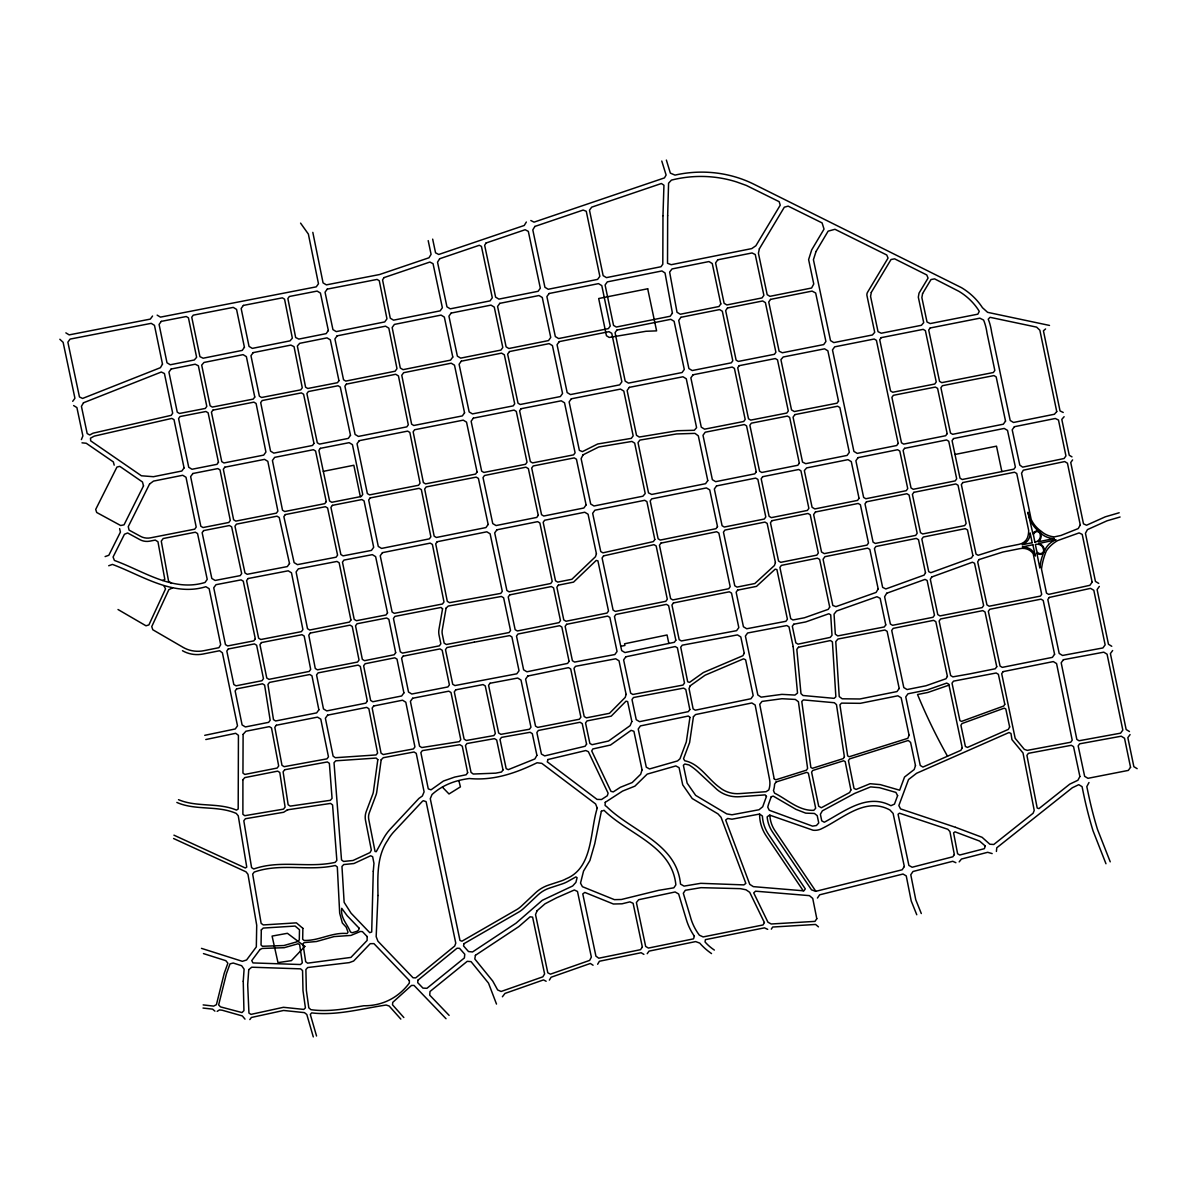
<?xml version="1.0" encoding="UTF-8"?>
<svg xmlns="http://www.w3.org/2000/svg" width="1197" height="1197" viewBox="0 0 1197 1197"><rect width="100%" height="100%" fill="white"/><g stroke="black" fill="none" stroke-linecap="round" stroke-linejoin="round"><path stroke-width="1.5" d="M996.413 851.441L996.772 847.775L1072.332 787.746L1078.766 784.678L1082.073 786.668L1083.883 795.407A481.598 444.282 -7.7 0 0 1093.011 830.748L1105.968 863.755M81.396 439.583L82.892 435.917L76.907 407.593L73.601 405.559M1088.986 782.524L1086.816 786.624L1088.477 794.479A476.9 439.957 -7.7 0 0 1097.469 829.341L1110.232 861.825M597.647 964.258L599.413 961.251L641.143 952.722L643.896 954.383M549.363 980.119L551.114 977.231L590.33 963.465L593.069 965.231M526.351 222.029L524.226 225.47L438.745 254.467L435.558 252.821L432.671 239.131M771.317 929.141L772.693 927.032L815.591 924.458L818.449 926.867M817.431 898.049L819.646 894.817L903.017 874.034L906.249 875.905L911.216 900.952L916.767 914.747M1099.34 586.425L1097.11 589.567L1108.467 644.255L1111.759 646.29M647.203 953.695L649.043 951.121L695.652 941.59L699.736 943.101A66.448 61.301 -7.7 0 0 711.527 953.575M1072.602 459.917L1070.746 462.521L1083.48 523.822L1086.547 525.229L1105.28 516.82L1119.18 512.765M152.558 316.023L150.313 319.105L69.172 334.876L65.865 332.871M249.829 1019.59L251.37 1017.48L283.584 1010.463L304.457 1012.632L306.806 1014.487L313.3 1036.916M72.703 401.324L74.932 398.272L63.127 342.342L59.85 339.26M1112.641 650.525L1110.397 653.577L1126.153 729.512L1129.444 731.547M1130.073 734.599L1127.843 737.636L1133.858 766.664L1137.15 768.669M284.691 769.746L283.105 771.796L288.148 804.758L290.258 806.12L330.342 800.314L332.063 798.384L329.37 763.342L327.394 761.95L285.036 769.686M502.396 996.772L504.999 993.42L543.498 979.909L546.146 981.256M959.171 861.87L961.445 859.042L987.66 852.309L992.163 853.581M1064.118 416.721L1061.799 419.384L1069.235 455.234L1071.973 456.88M1045.58 328.951L1043.425 330.806L1060.048 410.915L1063.235 412.471M217.166 1011.375L219.455 1009.909L222.118 1010.208L242.333 1015.939L244.996 1019.126M287.908 809.591L283.614 812.284L245.385 818.733L243.814 820.753L251.579 867.601L253.719 868.992C280.457 859.566 308.048 868.394 335.115 862.379L336.851 860.419L332.571 804.938L330.581 803.426L287.28 809.845M162.672 580.515L164.827 579.438L157.959 541.762L155.266 540.071L149.879 541.134A14.065 12.972 -7.7 0 1 139.929 539.667L127.63 532.964L124.443 534.266L113.072 557.024L114.418 560.45C143.236 570.834 172.877 592.335 205.016 582.475L207.231 579.378L197.55 533.548L195.35 532.216L163.181 538.53L161.266 541.104L168.553 581.114L171.74 583.463M172.548 587.892L168.837 589.672L151.75 626.585L152.782 629.742L183.156 647.382A28.13 25.945 -7.7 0 0 203.834 650.704L218.916 647.682L220.682 644.689L209.146 588.7L205.884 586.71C172.802 596.884 142.039 575.428 112.443 564.415L108.718 565.747M105.112 556.575L108.837 555.258L120.433 532.067L119.61 528.61M948.997 685.133L927.899 692.45L917.545 694.514A652.694 602.136 -7.7 0 0 947.5 756.22M1120.093 516.999L1107.03 520.8L1087.46 529.598L1085.44 533.278L1095.435 581.428L1098.696 583.373M204.732 735.332L235.27 728.958L237.5 725.846L222.403 652.814L219.575 650.734L203.131 654.011A28.13 25.945 -7.7 0 1 182.468 650.704M205.794 739.537L235.674 733.297L238.427 735.317L238.188 809.037L236.482 810.1C218.034 802.304 196.787 807.481 178.503 799.671M323.325 471.349L353.833 465.259L360.327 496.68M954.997 454.471L996.503 446.167L1001.859 471.573M620.749 646.305L624.894 645.482L624.55 643.791L667.058 634.979L668.839 643.447M474.221 642.161L446.99 647.532L445.493 649.597L452.705 684.235L454.905 685.567L516.805 673.806L519.034 670.739L511.897 636.954L509.698 635.592L474.236 642.191M759.586 814.05L731.951 819.197L727.671 818.479L725.681 820.05L749.786 884.374L753.332 886.633L803.965 890.837L805.297 888.877L768.594 834.474A42.194 38.932 -7.7 0 1 762.399 816.025L759.586 814.05A45.007 41.521 -7.7 0 0 766.2 835.88L803.217 890.763M81.995 442.83L86.259 443.264L113.341 461.907L114.194 465.169M203.161 1004.911L213.665 1006.108L216.418 1004.672L224.228 973.296L227.879 963.181L225.844 960.682L203.46 953.59M203.011 1008.054L212.572 1009.131L214.906 1011.121M1049.5 325.434L987.615 312.342L982.453 307.689A69.052 63.695 -7.7 0 0 961.445 287.639L753.766 184.158A112.009 103.331 -7.7 0 0 675.003 175.106L670.35 173.116L666.37 160.084M201.485 948.368L242.348 961.326L246.582 959.994L256.323 946.902L256.712 925.236L247.959 874.289L245.998 871.82L173.58 838.513M955.341 827.247L900.548 808.903L898.857 805.551L908.538 779.531L916.588 773.277L1009.011 732.519L1010.986 733.477L1011.959 739.641L1023.016 752.973L1034.223 810.414L1033.116 813.242L993.794 844.484L989.844 844.229L982.079 837.287L955.52 827.307M176.842 802.439C195.545 810.743 217.39 805.162 236.258 813.421L238.248 815.8L246.747 867.077L245.37 868.02L173.939 835.162M955.894 862.708L952.737 861.286L913.012 871.491L910.782 874.738L915.75 899.725L921.301 913.535M767.696 929.351L764.449 927.855L705.407 939.645L705.033 941.964A50.813 46.878 -7.7 0 0 714.355 950.074M530.825 220.502L534.012 222.148L664.44 177.904L666.116 175.046L661.776 161.026M774.235 778.948L775.821 779.801L806.434 770.18L807.601 768.474L798.414 701.726L795.317 699.437L782 698.719L762.025 701.397L759.736 704.315L774.16 778.634M118.009 609.512L145.989 625.792L148.892 624.924L165.545 588.894L163.944 585.827M157.151 315.125L160.443 317.13L316.247 286.846L318.477 283.764L308.377 234.088L300.567 223.121M442.426 787.162L449.01 793.97L460.411 786.878L458.87 780.653M449.114 1015.37L429.723 995.156L430.007 991.505L467.264 961.311L471.064 961.64L488.526 983.156L496.501 1004.074M446.017 1018.722L414.057 985.43L411.529 985.43L392.766 1002.338L392.496 1004.777L403.838 1017.525M400.83 1019.096L389.19 1006.034L386.167 1005.031C361.539 1008.652 336.716 1015.864 311.669 1012.886L310.292 1014.398L316.547 1036.004M815.845 891.301L774.983 830.718A34.698 32.005 -7.7 0 1 769.866 815.172M793.207 646.739L789.003 626.869L786.803 625.537L747.616 632.989L745.402 636.056L757.836 694.978L761.172 697.148L781.88 694.365L794.943 695.068L797.531 693.063L793.177 646.575M428.197 240.627L431.085 254.333L428.975 257.774L379.569 274.532L326.377 284.871L323.07 282.881L312.821 232.368M373.284 871.251L371.698 931.984L369.738 932.658L351.065 913.191L344.138 902.343L341.968 866.448L343.734 864.548L353.908 863.531L370.621 855.765L372.641 856.678L373.958 863.351L373.284 871.251M242.916 779.711L242.886 814.274L244.742 815.696L283.509 809.142L285.095 807.122L279.799 772.484L277.689 771.137L244.772 777.616L242.916 779.711M243.111 734.389L242.946 773.067L244.787 774.444L277.15 768.055L278.677 766.005L271.51 727.956L269.34 726.624L245.879 731.247L243.111 734.389M367.15 936.548L367.12 940.438L350.93 957.405L307.584 963.166L305.684 961.715L302.961 943.999L304.098 942.608L316.517 941.515L334.023 936.593L350.945 935.426L360.387 931.475L362.407 931.61L367.15 936.548M261.305 929.919L261.036 944.987L262.412 946.273L283.854 945.54L297.933 941.53L299.295 939.854L299.489 929.755L295.12 926.059L263.205 928.064L261.305 929.919M302.871 928.348L302.676 939.256L304.053 940.438C318.986 940.962 331.973 932.089 347.07 933.525L348.028 932.209L346.202 927.181L342.342 923.007L339.679 913.131L337.315 866.972L335.34 865.476C308.362 871.536 280.876 862.693 254.228 872.059L252.672 874.094L261.141 923.351L263.31 924.937L296.392 922.857L302.871 928.348M662.973 215.669L662.809 264.208L660.983 266.736L606.445 277.629L603.153 275.639L589.478 210.178L591.692 207.156L661.387 183.515L663.946 185.221L662.973 215.669M667.657 215.684L667.522 263.28L671.203 264.702L751.746 248.602L755.876 245.759L780.235 205.181L779.157 201.68L746.315 185.43L736.364 181.869A110.992 102.403 -7.7 0 0 671.427 180.119L668.584 183.186L667.657 215.684M409.374 980.552L409.314 983.111C398.242 997.819 382.337 1005.944 363.783 1005.764C346.367 1008.682 328.591 1012.138 310.906 1009.684L308.811 1007.829L306.357 990.368L305.893 969.525L307.704 967.52L349.255 962.627L353.639 961.026L370.217 943.67L373.943 943.625L409.374 980.552M243.245 981.256L243.934 1010.627L242.003 1012.572L220.532 1006.886L218.647 1004.926L226.398 973.804L230.004 963.854L233.235 963.031L241.644 965.71L244.098 969.151L243.245 981.256M377.968 895.491L376.172 936.653L377.908 941.171L413.04 977.769L415.688 977.889L454.71 946.019L455.773 943.161L426.102 801.646L423.319 800.703L422.257 801.466L394.845 830.748A46.878 43.257 -7.7 0 0 387.633 840.429C376.606 856.498 377.743 876.922 377.968 895.491M605.248 802.334L605.083 805.461L606.789 806.748C632.046 831.571 676.769 843.376 680.509 884.089L684.041 886.109L700.739 883.326L743.861 884.897L745.836 883.416L721.058 817.297L717.961 813.87L692.225 798.534L682.709 784.843L679.088 767.696L675.856 765.93L647.203 774.115L634.889 786.16L622.575 791.082L605.248 802.334M248.752 969.645L247.689 984.697L248.946 1013.066L250.966 1014.383L283.45 1007.305L303.799 1009.415L305.415 1007.904L302.991 990.667L302.557 970.587L300.627 968.852L251.729 967.206L248.752 969.645M417.903 980.208L417.708 982.647L422.96 988.109L426.94 988.303L464.391 957.944L464.765 954.233L459.528 948.308L457.015 948.233L417.903 980.208M359.025 928.079L358.846 929.874L357.095 931.221L352.202 932.762L350.422 931.954C347.369 924.039 340.247 917.934 341.729 908.328L347.235 915.795L359.025 928.079M377.818 759.661L373.404 791.771A14.065 12.972 -7.7 0 1 372.746 794.269L366.252 811.476A18.748 17.297 -7.7 0 0 365.504 820.334L371.354 850.109L370.008 852.593L353.01 860.493L343.509 861.436L341.504 859.895L334.023 762.669L335.759 760.813L376.172 758.06L377.818 759.661M381.185 759.781L376.756 792.025A18.748 17.297 -7.7 0 1 375.888 795.362L369.319 812.763A14.065 12.972 -7.7 0 0 368.751 819.391L375.065 851.501L376.262 851.651L383.474 838.528A51.576 47.581 -7.7 0 1 391.404 827.875L418.935 798.414L422.361 795.99L424.097 791.845L416.242 753.362L414.057 752L383.249 757.716L381.185 759.781M689.936 717.377L686.315 741.916L679.971 758.778L677.547 760.933L649.522 768.953L646.29 767.187L638.225 729.018L640.44 725.906L688.35 716.045L689.936 717.377M693.437 716.659L689.607 742.589L683.547 758.689L684.729 760.753C699.572 763.641 707.846 778.993 719.457 787.327A27.187 25.092 -7.7 0 0 739.462 793.611L766.08 791.696L768.803 789.915A23.446 21.621 -7.7 0 0 769.566 779.501L755.157 705.003L751.836 702.968L695.532 714.564L693.437 716.659M475.404 955.326L474.805 958.962L492.76 981.091L497.653 989.949L501.124 991.475L542.84 976.827L544.605 973.939L532.605 917.126L530.091 916.812L518.87 926.568L475.404 955.326M871.281 292.412L870.578 296.437L878.029 331.659L881.231 333.23L921.391 325.3L923.71 322.636L918.323 297.17L919.027 293.145L928.064 278.093L926.762 274.951L894.623 258.836L891.032 259.51L871.281 292.412M922.573 293.594L921.87 297.634L927.017 321.993L930.219 323.564L977.859 314.168L979.251 311.37L978.114 309.514A64.354 59.371 -7.7 0 0 958.857 291.305L934.588 278.871L931.012 279.544L922.573 293.594M442.561 608.809L438.985 629.203A18.748 17.297 -7.7 0 0 439.075 635.263L440.855 643.806L439.359 645.856L402.461 653.113L400.277 651.781L393.454 618.445L394.95 616.395L441.035 607.448L442.561 608.809M446.092 608.121L442.277 629.861A14.065 12.972 -7.7 0 0 442.336 634.395L444.162 643.148L446.346 644.495L509.054 632.555L510.535 630.52L503.638 597.812L501.423 596.45L448.247 606.071L446.092 608.121M463.972 943.67L463.538 945.929L468.506 951.555L472.531 951.959L515.982 923.216L542.286 900.309L572.66 885.975L575.907 882.384L577.089 877.7L575.907 876.907L567.842 881.426A30.568 28.204 -7.7 0 1 562.246 883.895L549.722 888.009A30.374 28.025 -7.7 0 0 537.947 894.967L523.867 908.209A30.568 28.204 -7.7 0 1 518.825 912.039L463.972 943.67M597.243 808.155C589.867 831.257 593.278 867.735 566.151 878.763A27.187 25.092 -7.7 0 1 561.169 880.962L548.66 885.077A33.755 31.137 -7.7 0 0 535.568 892.797L521.488 906.039A27.187 25.092 -7.7 0 1 517.044 909.436L461.937 941.201L459.977 940.438L430.277 798.683L432.012 794.539C442.411 785.023 455.578 780.22 469.404 778.514C493.463 780.863 515.757 773.142 537.049 762.758L541.792 763.342L595.612 803.965L597.243 808.155M601.358 811.267L594.759 843.705L589.912 860.523L583.552 871.072L580.515 883.117L582.415 886.693L614.405 899.65L621.423 899.486L658.604 890.344L673.836 887.815L675.856 884.852C671.996 845.71 628.23 834.384 604.036 810.324L601.358 811.267M759.362 248.811L758.419 253.21L767.187 294.686L769.925 296.332L811.596 288.013L813.765 283.988L808.618 259.584L811.671 249.934L824.03 229.121L822.1 222.911L788.15 206.123L784.319 207.201L759.362 248.811M547.882 759.541L547.313 761.861L597.049 799.401L601.522 799.506L607.313 795.751L608.106 793.177L588.37 751.701L585.797 750.534L547.882 759.541M626.121 694.425L625.208 697.417L609.497 713.307L586.38 717.856L584.196 716.524L574.006 668.345L575.503 666.31L615.722 658.784L619.029 660.819L626.121 694.425M642.056 769.851L640.649 774.294L632.196 782.554L620.345 787.297L613.238 791.905L610.949 791.337L591.722 750.953L592.814 748.963L610.515 745.028L631.118 730.35L633.916 731.277L642.056 769.851M816.01 251.535L813.421 259.704L830.509 340.591L833.8 342.596L872.404 334.98L874.708 332.317L866.987 295.719A5.626 5.192 -7.7 0 1 867.601 292.173L888.054 258.088L886.738 254.991L834.967 229.285L828.129 231.156L816.01 251.535M694.365 936.189L693.527 938.852L648.4 948.069L645.662 946.423L636.385 902.493L638.659 899.71L675.123 891.974L678.654 894.009L686.375 919.7A67.002 61.81 -7.7 0 0 694.365 936.189M915.481 765.586L914.209 769.521L904.543 777.033L899.65 790.2L880.274 784.619L870.114 783.706L856.109 789.436L854.03 788.449L848.449 760.604L849.526 758.913L908.269 740.464L910.603 742.439L915.481 765.586M596.42 553.777L595.463 556.725L571.897 579.273L557.712 582.101L555.513 580.784L543.169 522.311L544.65 520.246L584.764 512.241L588.071 514.231L596.42 553.777M775.417 562.56L774.444 565.493L754.843 583.523L736.978 587.099L734.778 585.767L723.452 532.141L724.933 530.076L764.958 522.087L767.157 523.403L775.417 562.56M985.296 846.025L984.368 848.688L959.755 855.017L957.615 853.775L953.59 832.873L954.982 831.825L979.565 841.057L985.296 846.025M766.454 796.409L762.713 806.748L759.048 809.741L731.995 814.783L726.744 813.9L695.652 795.377L687.138 783.122L683.367 765.287L684.819 764L689.023 764.958A62.154 57.336 -7.7 0 1 697.701 771.556L717.093 789.601A30.568 28.204 -7.7 0 0 739.656 796.723L765.182 794.883L766.454 796.409M771.242 796.753L768.998 802.948A37.511 34.593 -7.7 0 0 767.771 807.197L769.282 810.264L812.539 826.139L816.399 825.526L818.748 822.967L817.222 815.666L814.454 813.466L805.701 813.137L795.915 809.337L773.187 796.08L771.242 796.753M897.615 795.646L894.473 804.1L890.927 805.701C867.152 792.953 844.618 811.357 824.299 822.234L821.741 820.828L820.379 814.259L822.384 810.818L854.568 793.446L870.608 786.893L879.526 787.701L895.88 792.399L897.615 795.646M909.077 735.227L907.82 738.325L849.182 756.758L847.656 755.891L839.92 704.809L841.536 703.118L860.239 703.327L897.87 695.801L901.161 697.791L909.077 735.227M537.139 910.678L535.523 914.598L547.807 972.802L550.47 974.149L589.672 960.383L591.348 957.076L577.493 891.481L574.351 889.984L556.515 897.825L545.024 903.81L537.139 910.678M631.851 721.507L630.131 725.636L608.525 741.033L592.051 744.699L589.867 743.412L585.542 722.958L587.024 720.908L611.218 716.15L626.001 701.173L627.632 701.577L631.851 721.507M690.205 685.791L689.038 688.559L693.123 708.878L695.307 710.195L750.968 698.734L753.182 695.622L745.626 659.801L743.546 658.829L705.078 675.213L690.205 685.791M143.505 485.892L124.039 524.84L120.658 525.513L96.703 512.481L95.7 509.413L116.947 467.054L119.79 466.351L142.473 481.987L143.505 485.892M149.565 484.022L128.259 526.635L129.067 530.106L140.573 536.361A14.065 12.972 -7.7 0 0 150.523 537.842L194.722 529.164L196.203 527.114L185.999 477.259L182.722 475.269L153.5 481.104L149.565 484.022M850.902 789.975L849.616 792.549L821.322 807.751L818.703 806.239L811.611 772.185L812.688 770.494L843.616 760.768L845.202 761.621L850.902 789.975M583.059 454.83L581.114 458.616L590.69 503.997L593.981 505.987L642.894 496.216L645.213 493.538L634.694 443.159L631.941 441.424L598.739 446.99L583.059 454.83M1079.889 776.509L1077.913 780.249L1069.759 784.14L1038.966 808.603L1037.201 808.05L1026.921 755.367L1028.432 753.317L1071.345 745.297L1073.544 746.644L1079.889 776.509M1009.655 726.953L1008.323 729.407L967.46 747.422L965.395 746.479L960.922 725.307L961.984 723.557L1004.208 708.16L1005.794 708.938L1009.655 726.953M962.238 747.871L960.892 750.31L922.917 767.068L920.254 765.467L905.755 696.878L907.984 693.781L927.166 689.951L946.677 683.098L948.787 684.175L962.238 747.871M764.389 922.543L763.043 924.952L703.133 936.922L699.377 935.186A61.316 56.573 -7.7 0 1 690.31 916.498L683.307 893.231L685.327 890.284L701.008 887.665L740.419 888.653L746.015 889.79L749.696 892.304L764.389 922.543M744.25 653.293L742.888 655.717L703.372 672.534L689.517 682.395L687.677 681.766L680.734 647.233L682.23 645.183L737.487 634.904L740.793 636.924L744.25 653.293M536.914 755.367L534.85 758.958L508.276 769.656L506.181 768.654L500.002 739.402L501.498 737.382L530.121 732.295L532.321 733.656L536.914 755.367M1080.278 525.004L1078.198 528.58L1060.961 535.463L1054.228 536.899A22.384 20.648 -7.7 0 1 1041.255 531.318A32.484 29.97 -7.7 0 1 1031.186 519.468L1021.55 473.204L1023.3 470.197L1064.717 461.563L1067.455 463.209L1080.278 525.004M83.491 402.776L81.426 406.337L87.186 433.568L89.745 434.99L93.067 433.179L171.216 415.344L172.682 413.204L164.438 373.524L161.311 372.013L83.491 402.776M162.493 364.127L160.413 367.688L82.578 398.451L79.451 396.94L67.87 342.177L70.099 339.095L151.196 323.34L154.473 325.345L162.493 364.127M972.907 555.588L971.515 557.922L930.817 572.69L928.707 571.627L921.84 539.084L923.321 537.019L965.291 528.64L967.49 529.957L972.907 555.588M1004.792 704.255L1003.759 706.006L961.52 721.402L959.934 720.624L952.019 683.158L953.515 681.138L996.173 672.998L998.388 674.33L1004.792 704.255M886.708 593.248L884.613 596.734L890.373 623.981L892.558 625.313L932.987 617.293L934.468 615.243L927.121 580.47L925.012 579.408L886.708 593.248M925.505 572.794L924.099 575.114L885.81 588.954L882.638 587.368L874.438 548.555L875.92 546.49L916.333 538.411L918.518 539.742L925.505 572.794M931.73 576.984L930.323 579.303L937.775 614.585L939.974 615.916L982.168 607.597L983.635 605.547L974.538 563.263L972.428 562.216L931.73 576.984M829.701 607.014L828.294 609.333L804.429 617.772L792.908 619.971L790.708 618.625L779.905 567.438L781.387 565.373L817.476 558.161L819.661 559.493L829.701 607.014M878.179 588.954L876.069 592.44L835.91 606.64L832.828 605.458L823.072 559.253L824.913 556.68L867.645 548.151L869.845 549.468L878.179 588.954M947.396 676.425L945.989 678.744L925.909 685.791L907.087 689.547L903.795 687.557L891.72 630.415L893.201 628.365L933.63 620.345L935.83 621.677L947.396 676.425M439.658 258.732L437.533 262.173L446.96 306.851L450.267 308.841L490.082 300.881L492.296 297.799L481.433 246.373L479.309 245.28L439.658 258.732M486.072 242.991L484.65 245.28L495.603 297.125L498.895 299.115L538.111 291.29L540.326 288.193L528.326 231.38L525.139 229.734L486.072 242.991M534.909 226.428L532.8 229.869L544.919 287.28L548.211 289.27L597.617 279.395L599.847 276.312L586.261 211.27L583.163 210.059L534.909 226.428M383.983 277.614L382.561 279.918L390.267 318.178L393.544 320.168L440.152 310.861L442.366 307.764L433.06 263.699L429.873 262.053L383.983 277.614M979.101 559.538L977.68 561.797L986.941 604.889L989.156 606.221L1040.402 596.106L1041.689 594.34L1033.206 553.732A12.583 11.611 -7.7 0 0 1019.844 548.645L1002.951 551.997L979.101 559.538M844.394 756.908L843.242 758.614L812.389 768.309L810.863 767.457L801.781 701.457L803.411 699.901L834.354 702.729L836.479 704.614L844.394 756.908M816.803 918.698L814.977 921.376L771.227 923.994L767.935 922.184L753.721 892.902L755.561 891.181L809.426 895.64L812.733 898.423L816.803 918.698M904.333 866.568L902.149 869.785L815.711 891.346L811.506 889.835L772.589 832.124A37.511 34.593 -7.7 0 1 767.142 816.833L769.611 815.082L813.107 830.239A14.065 12.972 -7.7 0 0 822.219 828.414C843.167 818.254 865.536 796.663 889.955 810.01L893.112 813.421L904.333 866.568M954.338 854.613L952.842 856.783L912.144 867.241L908.882 865.401L898.079 814.289L899.471 813.182L947.829 829.282L949.909 831.556L954.338 854.613M603.572 555.872L602.091 557.982L613.103 610.081L615.303 611.398L665.801 601.313L667.298 599.248L656.165 545.952L653.981 544.665L603.572 555.872M586.575 744.145L585.109 746.255L544.68 755.891L541.418 754.035L536.869 732.519L538.351 730.469L580.036 722.27L582.236 723.601L586.575 744.145M776.105 781.985L774.594 784.155A28.13 25.945 -7.7 0 1 773.471 790.529L774.549 793.132C787.252 799.416 798.803 810.997 813.795 810.324L815.681 808.289L808.379 773.202L806.778 772.349L776.105 781.985M654.819 539.518L653.338 541.613L602.929 552.834L600.744 551.548L592.665 513.304L594.879 510.221L644.704 500.301L646.904 501.633L654.819 539.518M660.924 543.124L659.457 545.219L670.604 598.59L672.789 599.921L728.704 588.744L730.185 586.68L718.858 533.054L716.659 531.737L660.924 543.124M1049.305 597.438L1047.824 599.532L1059.195 653.442L1062.532 655.462L1102.916 647.936L1105.145 644.884L1093.819 590.301L1090.542 588.355L1049.305 597.438M1092.128 582.161L1089.913 585.303L1048.662 594.385L1046.477 593.099L1041.495 569.084A76.324 70.414 -7.7 0 1 1046.402 550.8A33.486 30.898 -7.7 0 1 1057.594 540.595L1079.096 532.904L1082.223 534.401L1092.128 582.161M1054.587 654.28L1052.387 657.362L1002.263 667.372L1000.064 666.056L988.333 611.323L989.814 609.258L1041.046 599.158L1043.23 600.49L1054.587 654.28M285.32 514.575L283.854 516.625L294.118 562.62L297.44 564.625L336.073 557.203L337.569 555.154L327.619 508.037L325.419 506.705L285.32 514.575M625.836 656.794L623.622 659.891L630.639 693.123L632.839 694.469L682.993 685.073L684.489 683.023L677.412 647.861L675.243 646.545L625.836 656.794M527.817 676.021L525.603 679.118L535.523 726.085L537.707 727.417L579.393 719.232L580.874 717.168L570.7 668.958L568.5 667.642L527.817 676.021M569.084 661.343L567.602 663.407L526.919 671.786L523.628 669.811L516.505 636.086L517.987 634.021L559.642 625.702L561.842 627.033L569.084 661.343M675.841 640.23L674.36 642.295L624.939 652.56L621.662 650.584L614.465 616.515L615.946 614.45L666.445 604.365L668.629 605.682L675.841 640.23M642.355 947.096L640.5 949.685L598.769 958.213L595.926 956.134L582.789 893.935L584.809 892.423L613.388 904.004L622.006 903.81L629.921 901.865L633.108 903.301L642.355 947.096M1014.413 426.701L1012.198 429.798L1019.799 465.079L1022.642 467.144L1064.088 458.511L1065.943 455.922L1058.492 420.057L1055.305 418.486L1014.413 426.701M328.352 330.552L326.138 333.634L298.831 339.095L295.659 337.524L287.864 298.532L289.36 296.482L317.145 291.08L320.437 293.085L328.352 330.552M337.135 335.848L334.921 338.946L343.539 379.763L345.738 381.095L395.115 371.22L396.985 368.646L388.83 328.173L385.569 326.183L337.135 335.848M451.149 313.075L448.935 316.158L457.374 356.137L460.665 358.127L500.945 350.078L502.8 347.504L494.271 307.105L490.979 305.115L451.149 313.075M289.509 563.518L287.325 566.57L247.195 574.291L244.981 572.944L234.971 526.216L236.437 524.151L277.031 516.191L279.245 517.523L289.509 563.518M452.78 357.05L450.566 360.147L403.03 369.649L400.292 367.988L392.152 327.514L394.397 324.417L441.05 315.095L444.341 317.085L452.78 357.05M499.792 303.35L497.578 306.447L506.107 346.846L508.86 348.507L548.51 340.576L550.74 337.479L542.286 297.514L538.994 295.524L499.792 303.35M461.309 361.18L459.094 364.262L469.164 411.918L472.456 413.908L513.214 405.873L514.695 403.808L504.341 354.791L501.588 353.13L461.309 361.18M549.109 293.504L546.894 296.587L555.333 336.566L558.625 338.556L608.375 328.621L610.231 326.048L601.792 285.619L598.5 283.629L549.109 293.504M509.503 351.544L507.648 354.132L518.002 403.165L520.201 404.496L560.346 396.566L562.56 393.484L552.445 345.619L549.154 343.629L509.503 351.544M382.456 552.655L380.227 555.752L392.107 612.011L394.307 613.343L442.471 604.006L443.982 601.941L432.401 544.44L430.217 543.124L382.456 552.655M559.268 341.609L557.054 344.691L567.154 392.571L570.46 394.576L619.642 384.865L621.871 381.783L611.757 333.32L609.019 331.674L559.268 341.609M488.152 524.481L485.922 527.578L436.351 537.483L434.167 536.151L424.666 489.004L426.162 486.94L476.226 477.124L478.426 478.456L488.152 524.481M496.935 529.792L494.705 532.874L506.885 590.495L509.069 591.827L550.725 583.508L552.206 581.443L539.862 522.969L537.662 521.653L496.935 529.792M672.415 313.18L670.185 316.262L616.275 327.035L613.537 325.375L605.098 284.961L607.328 281.864L661.926 270.956L665.038 272.976L672.415 313.18M717.796 259.794L715.582 262.891L724.11 303.29L726.848 304.951L762.025 297.918L763.881 295.345L755.247 254.527L752.045 252.956L717.796 259.794M538.246 515.353L536.765 517.418L496.037 525.558L492.745 523.568L483.019 477.558L484.501 475.508L525.947 467.174L528.386 468.655L538.246 515.353M680.943 317.295L678.729 320.392L688.888 368.541L692.195 370.546L731.322 362.826L732.803 360.761L722.33 311.235L719.592 309.574L680.943 317.295M509.713 594.879L508.231 596.929L515.144 629.652L517.343 630.969L558.999 622.649L560.48 620.585L553.568 587.877L551.368 586.545L509.713 594.879M720.803 303.948L718.948 306.522L680.3 314.242L677.008 312.252L669.632 272.063L672.041 268.936L708.968 261.559L712.26 263.549L720.803 303.948M727.492 307.988L725.651 310.577L736.11 360.117L738.31 361.434L774.414 354.312L775.895 352.262L765.407 302.632L762.669 300.971L727.492 307.988M586.096 504.91L583.882 508.007L543.752 516.027L541.553 514.695L531.692 468.012L533.189 465.962L574.246 457.897L576.445 459.229L586.096 504.91M558.356 585.153L556.874 587.218L563.787 619.926L565.986 621.258L607.029 613.059L608.51 610.994L597.916 560.854L596.241 560.42L573.558 582.116L558.356 585.153M770.569 299.385L768.728 301.958L779.112 351.185L782.329 352.756L823.686 344.586L825.915 341.504L815.681 293.026L812.09 291.095L770.569 299.385M566.63 624.31L565.149 626.36L572.405 660.714L574.605 662.076L614.824 654.55L617.053 651.497L609.857 617.428L607.672 616.111L566.63 624.31M467.653 772.678L466.172 774.758L454.695 777.077L443.474 781.013L431.04 789.825L428.272 788.883L420.865 752.584L422.376 750.609L459.917 744.714L462.281 746.21L467.653 772.678M707.771 480.596L705.557 483.693L651.722 494.451L648.52 492.88L638.016 442.606L639.886 440.092L676.529 433.957L694.978 433.374L698.315 435.843L707.771 480.596M503.009 769.94L501.528 772.005L495.767 773.157L473.264 774.025L471.049 772.409L465.453 745.551L466.95 743.532L494.481 738.639L496.68 740L503.009 769.94M716.554 485.907L714.34 489.004L722.09 525.707L724.29 527.039L764.314 519.034L765.796 516.969L757.866 479.413L755.666 478.097L716.554 485.907M794.913 414.596L793.057 417.169L802.544 462.102L805.746 463.673L847.102 455.414L849.316 452.316L839.86 407.564L837.676 406.232L794.913 414.596M756.25 471.798L754.768 473.862L715.656 481.673L712.365 479.683L702.998 435.289L705.213 432.222L744.354 424.546L746.554 425.878L756.25 471.798M717.497 526.62L716.015 528.685L660.295 540.071L658.111 538.785L650.195 500.93L651.692 498.865L706.439 487.927L709.746 489.917L717.497 526.62M762.654 476.69L761.172 478.755L769.102 516.311L771.302 517.643L807.391 510.431L808.873 508.366L800.943 470.81L798.743 469.493L762.654 476.69M799.327 463.194L797.845 465.259L761.756 472.471L759.556 471.139L749.861 425.219L751.342 423.169L787.461 416.077L789.661 417.409L799.327 463.194M771.945 520.695L770.464 522.745L778.544 561.004L780.743 562.336L816.833 555.124L818.314 553.059L810.234 514.8L808.035 513.483L771.945 520.695M737.621 590.136L736.14 592.201L743.427 626.749L746.733 628.754L785.905 621.303L787.402 619.253L776.913 569.592L775.207 569.144L756.474 586.38L737.621 590.136M815.471 511.987L813.631 514.56L821.531 551.982L824.269 553.627L867.002 545.099L868.483 543.034L860.404 504.775L858.204 503.458L815.471 511.987M858.099 457.628L855.885 460.71L863.636 497.428L865.835 498.745L906.249 490.68L907.73 488.615L899.8 451.06L897.6 449.728L858.099 457.628M898.184 443.444L896.703 445.508L857.217 453.394L853.91 451.404L832.484 349.913L834.698 346.831L874.214 339.02L876.413 340.352L898.184 443.444M859.042 498.341L857.561 500.406L814.828 508.934L812.09 507.289L804.339 470.571L806.643 467.907L848 459.648L851.291 461.638L859.042 498.341M904.588 448.336L903.107 450.401L911.037 487.957L913.236 489.289L955.206 480.895L956.687 478.83L948.757 441.274L946.573 439.957L904.588 448.336M866.478 501.797L864.997 503.862L873.077 542.121L875.276 543.438L915.69 535.373L917.171 533.308L909.092 495.049L906.892 493.733L866.478 501.797M947.156 433.658L945.675 435.723L903.69 444.102L901.491 442.785L891.9 397.359L893.381 395.309L935.396 387.065L937.595 388.397L947.156 433.658M913.88 492.326L912.398 494.391L920.478 532.65L922.678 533.967L964.647 525.588L966.129 523.523L958.049 485.264L955.849 483.947L913.88 492.326M953.545 438.551L952.064 440.616L960.009 478.172L962.193 479.503L1013.904 469.164L1015.385 467.114L1007.53 430.411L1004.238 428.436L953.545 438.551M1005.54 421.105L1003.325 424.202L952.662 434.316L950.463 433L940.902 387.753L942.383 385.703L993.974 375.574L996.173 376.905L1005.54 421.105M962.837 482.541L961.356 484.605L976.049 554.151L978.188 555.273L1001.784 547.807L1018.991 544.336A11.087 10.219 -7.7 0 0 1028.103 535.613A33.561 30.972 -7.7 0 0 1028.687 530.525L1016.762 473.533L1014.562 472.217L962.837 482.541M899.201 688.484L896.972 691.567L859.865 698.988L842.179 698.794L839.232 696.594L835.775 641.622L837.945 639.033L884.927 630.011L887.127 631.343L899.201 688.484M996.757 666.714L995.276 668.764L969.51 673.926L952.842 676.859L950.642 675.497L939.136 621.019L940.618 618.969L982.812 610.635L985.026 611.966L996.757 666.714M1003.161 671.607L1001.694 673.672L1015.176 738.325L1024.318 749.352L1027.28 750.369L1070.716 742.245L1072.213 740.195L1056.577 663.587L1053.3 661.582L1003.161 671.607M171.156 369.02L168.927 372.102L177.246 412.142L179.43 413.474L205.3 408.446L206.797 406.396L198.373 365.788L195.186 364.217L171.156 369.02M244.427 347.31L242.213 350.407L203.131 358.217L199.929 356.646L191.759 317.22L193.256 315.155L233.265 307.39L236.557 309.395L244.427 347.31M253.195 352.621L250.966 355.718L259.375 396.147L261.559 397.494L300.761 389.848L302.272 387.798L294.043 346.666L290.856 345.095L253.195 352.621M184.069 467.937L181.839 471.02L153.44 476.705L141.396 475.778L90.673 440.84L90.478 438.192L94.234 436.127L171.844 418.396L174.014 419.653L184.069 467.937M313.973 443.429L312.492 445.479L273.799 453.124L270.537 451.119L260.692 402.596L262.188 400.531L301.39 392.9L303.589 394.232L313.973 443.429M320.377 448.336L318.896 450.401L329.564 500.959L331.764 502.291L361.255 496.501L362.736 494.451L352.442 444.656L349.15 442.666L320.377 448.336M350.497 435.334L348.267 438.416L319.479 444.102L317.295 442.77L306.896 393.589L308.377 391.539L338.108 385.748L340.292 387.095L350.497 435.334M464.556 412.83L462.341 415.913L413.788 425.489L411.618 424.157L401.773 375.274L403.643 372.701L451.209 363.2L454.501 365.19L464.556 412.83M473.354 418.142L471.124 421.224L481.658 471.124L483.857 472.456L525.543 464.286L527.024 462.222L516.296 411.439L514.112 410.107L473.354 418.142M521.099 408.716L519.618 410.78L530.346 461.578L532.545 462.91L573.602 454.86L575.099 452.795L564.535 402.791L561.228 400.8L521.099 408.716M616.919 330.088L615.063 332.661L625.178 381.125L628.47 383.115L682.081 372.536L684.295 369.454L674.12 321.305L670.829 319.315L616.919 330.088M571.343 398.796L569.129 401.893L579.363 450.356L582.4 451.643L597.662 443.997L631.298 438.371L633.168 435.873L623.817 391.09L620.525 389.1L571.343 398.796M693.078 374.781L690.864 377.863L701.277 427.164L704.569 429.169L743.711 421.494L745.192 419.444L734.404 368.377L732.205 367.06L693.078 374.781M739.207 365.669L737.726 367.733L748.499 418.785L750.699 420.117L786.818 413.04L788.299 410.975L777.511 359.878L775.312 358.546L739.207 365.669M673.432 602.959L671.951 605.024L679.163 639.602L681.362 640.949L736.589 630.669L738.818 627.617L731.532 593.114L729.347 591.797L673.432 602.959M881.201 337.644L879.72 339.709L890.538 390.925L892.738 392.257L934.752 384.028L936.234 381.963L925.401 330.686L923.201 329.355L881.201 337.644M930.189 327.978L928.707 330.028L939.54 381.319L941.74 382.651L993.345 372.521L994.827 370.471L986.971 332.886A64.354 59.371 -7.7 0 0 984.323 321.918L983.59 320.048L979.849 318.178L930.189 327.978M689.831 709.552L688.335 711.631L639.542 721.671L636.25 719.696L632.001 699.557L633.482 697.522L683.607 688.125L685.791 689.472L689.831 709.552M885.765 624.909L884.284 626.959L837.75 635.906L835.311 634.171L834.055 614.106L836.553 611.009L876.982 596.719L880.154 598.32L885.765 624.909M327.275 289.105L325.045 292.188L332.946 329.624L336.252 331.614L384.716 321.933L386.96 318.836L379.284 280.756L377.1 279.425L327.275 289.105M218.453 462.281L216.971 464.331L191.999 469.269L188.722 467.264L178.577 418.576L180.074 416.526L205.929 411.499L208.128 412.83L218.453 462.281M203.625 530.6L202.143 532.65L211.824 578.45L215.116 580.455L240.193 575.637L241.674 573.587L231.649 526.86L229.45 525.528L203.625 530.6M338.946 380.661L337.464 382.711L307.764 388.486L305.579 387.155L297.35 346.008L299.684 343.33L327.035 337.868L330.327 339.858L338.946 380.661M346.382 384.147L344.901 386.197L355.09 434.436L358.382 436.426L406.8 426.865L408.297 424.815L398.451 375.948L395.728 374.272L346.382 384.132M359.265 440.661L357.035 443.743L367.344 493.553L369.529 494.885L418.561 485.264L420.057 483.199L409.838 432.446L407.653 431.115L359.265 440.661M326.257 501.603L324.776 503.653L284.691 511.523L282.507 510.191L272.422 460.456L274.667 457.359L313.39 449.713L315.589 451.045L326.257 501.603M228.298 648.983L226.817 651.033L233.819 684.489L236.004 685.821L261.963 680.719L263.46 678.669L256.637 645.258L254.452 643.911L228.298 648.983M332.407 505.343L330.926 507.393L340.876 554.525L343.075 555.857L371.444 550.411L373.688 547.328L364.068 500.885L361.883 499.553L332.407 505.343M350.916 620.016L349.434 622.081L309.694 630.026L307.509 628.694L296.093 571.942L298.337 568.859L336.97 561.438L339.155 562.785L350.916 620.016M477.064 472.022L475.583 474.087L425.548 483.887L423.379 482.556L413.145 431.788L414.641 429.738L463.239 420.147L466.531 422.137L477.064 472.022M387.514 612.909L386.033 614.959L356.422 620.704L354.222 619.358L342.462 562.141L343.958 560.091L372.327 554.645L375.634 556.65L387.514 612.909M395.683 652.694L394.187 654.759L364.516 660.684L362.332 659.352L355.539 625.807L357.035 623.757L386.676 617.996L388.86 619.343L395.683 652.694M403.898 692.883L401.668 695.981L372.821 701.741L370.636 700.41L363.634 665.801L365.13 663.737L394.815 657.811L397 659.128L403.898 692.883M629.353 387.349L627.123 390.446L636.505 435.319L639.258 437.04L677.322 430.725L694.32 430.277L696.594 427.658L686.27 378.761L682.963 376.771L629.353 387.349M838.513 401.13L837.032 403.194L794.269 411.544L791.516 409.898L780.908 359.654L783.212 356.99L824.583 348.821L827.875 350.811L838.513 401.13M161.311 321.365L159.081 324.447L166.996 362.781L170.288 364.771L194.303 359.983L196.622 357.305L188.453 317.863L186.268 316.517L161.311 321.365M243.38 305.415L241.151 308.497L249.036 346.397L252.313 348.387L290.018 340.861L292.352 338.182L284.557 299.175L282.372 297.844L243.38 305.415M212.931 410.137L211.435 412.187L221.759 461.623L223.959 462.955L263.684 455.114L265.929 452.032L256.098 403.494L253.914 402.147L212.931 410.137M192.882 473.503L190.637 476.586L200.812 526.216L202.996 527.548L228.807 522.476L230.303 520.426L220.024 469.912L217.839 468.581L192.882 473.503M254.766 397.045L253.285 399.095L212.288 407.085L210.103 405.738L201.695 365.115L204.014 362.452L243.081 354.641L246.373 356.631L254.766 397.045M224.827 467.189L223.33 469.254L233.624 519.767L235.809 521.114L276.402 513.139L277.899 511.089L267.829 461.354L264.552 459.364L224.827 467.189M255.305 638.809L253.824 640.874L227.654 645.931L225.455 644.599L213.739 587.772L215.999 584.69L241.091 579.872L243.29 581.203L255.305 638.809M370.157 497.937L368.676 499.987L378.282 546.431L381.574 548.421L429.364 538.874L430.86 536.81L421.359 489.648L419.174 488.316L370.157 497.937M236.632 688.874L235.136 690.923L242.108 724.933L245.385 726.938L268.607 722.36L270.178 720.28L264.627 685.133L262.517 683.786L236.632 688.874M437.204 541.717L435.708 543.782L447.289 601.313L449.474 602.675L500.78 593.398L502.276 591.363L490.112 533.802L486.82 531.812L437.204 541.717M318.881 709.806L316.636 712.888L275.594 720.983L273.485 719.636L267.948 684.489L269.52 682.41L309.784 674.51L311.968 675.841L318.881 709.806M327.619 715.148L325.375 718.23L333.11 756.145L335.325 757.716L376.067 754.948L377.609 753.122L368.856 708.714L366.686 707.382L327.619 715.148M367.329 701.083L365.833 703.148L326.766 710.898L323.474 708.908L316.562 674.943L318.058 672.894L358.142 665.113L360.327 666.445L367.329 701.083M403.09 656.165L401.594 658.215L408.506 692.016L411.783 694.021L447.902 686.943L449.399 684.893L442.187 650.24L440.002 648.909L403.09 656.165M455.773 689.816L454.291 691.866L464.122 739.118L466.321 740.479L493.837 735.586L495.319 733.566L485.264 685.926L483.064 684.579L455.773 689.816M793.806 624.206L792.324 626.24L795.825 642.849L798.025 644.151L830.269 637.388L832.005 635.278L830.718 614.854L828.848 613.747L805.656 621.946L793.806 624.206M1130.552 767.322L1128.322 770.404L1087.953 778.319L1084.647 776.329L1078.168 745.851L1079.664 743.816L1121.23 736.215L1124.522 738.25L1130.552 767.322M248.093 578.525L246.597 580.575L258.612 638.181L260.811 639.512L301.405 631.642L302.916 629.592L291.484 572.824L288.223 570.804L248.093 578.525M261.44 642.565L259.944 644.614L266.766 678.011L268.951 679.342L309.17 671.442L310.681 669.392L304.188 636.041L302.018 634.694L261.44 642.565M373.673 705.991L372.162 708.055L381.065 753.182L383.235 754.544L413.429 748.948L414.925 746.913L405.813 702.22L402.536 700.215L373.673 705.991M412.651 698.255L410.406 701.337L419.548 746.15L421.748 747.556L459.289 741.661L460.785 739.671L450.985 692.509L448.785 691.178L412.651 698.255M490.067 683.248L488.571 685.297L498.655 732.968L500.855 734.345L529.478 729.242L530.959 727.222L521.009 680.061L517.702 678.041L490.067 683.248M310.292 633.078L308.781 635.143L315.275 668.495L317.444 669.826L357.529 662.061L359.025 660.011L352.232 626.465L350.048 625.133L310.292 633.078M1063.43 659.697L1061.185 662.749L1076.836 739.417L1079.021 740.763L1120.587 733.163L1122.831 730.11L1107.075 654.205L1103.784 652.17L1063.43 659.697M276.327 725.247L274.816 727.312L281.983 765.317L284.138 766.678L326.961 758.853L328.457 756.833L320.781 719.128L317.504 717.138L276.327 725.247M259.988 949.535L251.759 960.607L252.956 962.927L300.507 964.528L302.332 962.792L299.639 944.642L298.038 943.76L284.213 947.695L262.203 948.443L259.988 949.535M798.504 647.233L796.828 649.343L800.973 693.617L802.992 695.502L834.114 698.345L835.865 696.789L832.409 641.876L830.464 640.53L798.504 647.233M1056.742 411.573L1054.422 414.252L1013.5 422.466L1010.208 420.491L991.625 332.257A69.052 63.695 -7.7 0 0 989.261 321.918L988.228 319.18L990.039 317.31L1036.602 327.125L1039.864 330.237L1056.742 411.573M304.831 946.408L291.365 960.652L277.988 962.627L272.093 936.084L287.415 933.301L304.831 946.408M1055.754 539.817L1038.667 543.543A7.481 6.913 -7.7 0 1 1044.188 551.248A4.16 3.83 -7.7 0 1 1036.826 552.954L1039.834 568.036A55.496 51.202 -7.7 0 1 1044.891 550.066A19.87 18.344 -7.7 0 1 1055.754 539.817M1054.183 538.515L1038.293 541.792A7.885 7.272 -7.7 0 0 1040.971 534.79A4.085 3.771 -7.7 0 0 1032.921 533.952L1028.014 512.211A33.995 31.361 -7.7 0 0 1039.639 532.022A19.361 17.865 -7.7 0 0 1054.183 538.515M1032.861 544.77L1022.298 546.954A13.197 12.165 -7.7 0 1 1035.375 556.021L1032.861 544.77M1032.158 542.75L1022.208 544.74A12.868 11.88 -7.7 0 0 1030.153 532.919L1032.158 542.75M647.697 288.776L598.68 298.517L606.445 335.714L609.198 337.434L646.021 331.27L656.599 330.866L647.697 288.776M1034.911 542.196L1033.415 534.775A4.728 4.354 -7.7 0 1 1036.737 531.543A3.516 3.232 -7.7 0 1 1040.208 534.475A6.673 6.165 -7.7 0 1 1034.911 542.196M1036.512 550.126L1035.375 544.411A6.359 5.865 -7.7 0 1 1043.35 548.944A3.501 3.232 -7.7 0 1 1040.253 553.657A4.145 3.815 -7.7 0 1 1036.512 550.126"/></g></svg>
